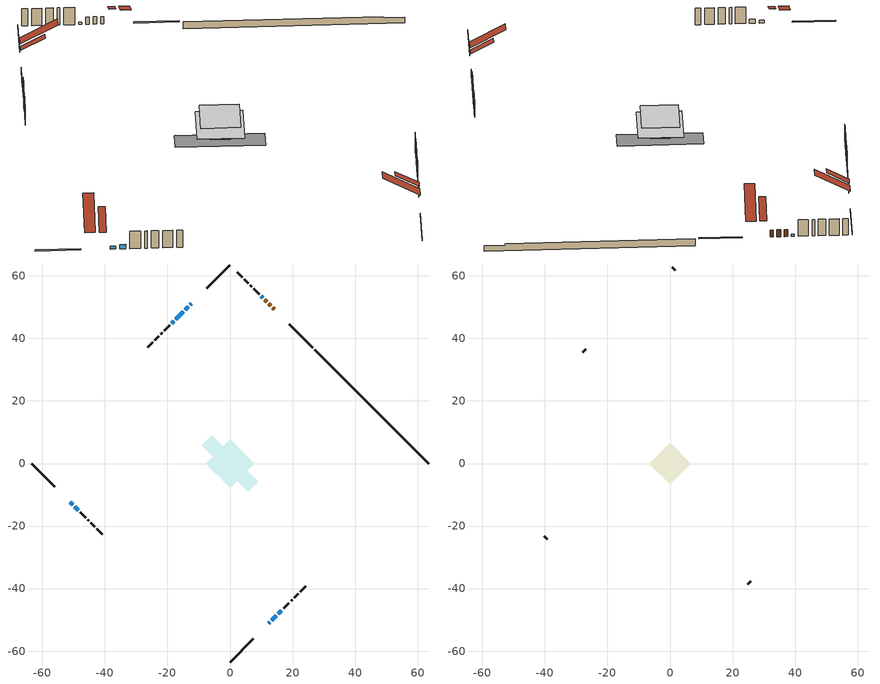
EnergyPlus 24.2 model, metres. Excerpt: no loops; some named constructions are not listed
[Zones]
conditioned space
 floor outside (Floor1 construction): -3.4,0 0,3.4 3.4,0 0,-3.4 z1.07
 floor adiabatic (AdiabaticFloorConstruction): -7.79,0 0,7.79 7.79,0 0,-7.79 z3.51
 floor foundation (Slab1 construction): -9.09,5.79 -5.79,9.09 9.09,-5.79 5.79,-9.09 z-0.91
 wall outside (RimJoist1 construction): 0,-63.47 7.46,-56.02 / -63.47,0 -56.02,-7.46 / 0,63.47 -7.46,56.02 / 26.45,37.02 19,44.48 z1.07:1.37
 wall outside (AdiabaticWallConstruction 1): 14.11,49.36 13.63,49.84 / 12.97,50.5 12.34,51.13 / 11.69,51.79 11.16,52.32 z1.07:3.1
 wall outside (AdiabaticWallConstruction): -12.34,51.13 -12.74,50.74 z1.07:1.83; -13.39,50.08 -14.25,49.22 / -51.13,-12.34 -50.27,-13.2 z1.07:1.89; -14.91,48.56 -17.28,46.19 / -17.94,45.54 -18.66,44.82 z1.07:2.14; -49.61,-13.86 -48.57,-14.9 z1.07:2.29; 10.5,52.97 9.96,53.51 z1.07:1.71; 12.34,-51.13 12.77,-50.7 z1.07:2.01; 13.43,-50.05 14.72,-48.75 z1.07:2.62; 15.38,-48.1 16.46,-47.02 z1.07:2.09
 wall outside (Wall1 construction): 17.11,-46.36 18.87,-44.61 / -47.92,-15.56 -46.16,-17.31 / -19.31,44.16 -21.07,42.41 / 9.31,54.17 7.55,55.92 z1.07:5.95
 wall outside (Wall2 construction): 19.52,-43.95 19.92,-43.55 / -45.51,-17.97 -45.11,-18.36 / -21.72,41.75 -22.12,41.35 / 6.9,56.58 6.5,56.97 z1.07:5.95
 wall outside (Wall3 construction): 20.58,-42.9 21.84,-41.63 / -44.45,-19.02 -43.19,-20.28 / -22.78,40.7 -24.04,39.43 / 5.84,57.63 4.58,58.9 z1.07:5.95
 wall outside (Wall4 construction): 22.5,-40.98 24.15,-39.32 / -42.53,-20.94 -40.88,-22.59 / -24.7,38.77 -26.35,37.12 / 3.92,59.55 2.27,61.2 z1.07:5.95
 wall foundation (FoundationWall1 construction): 27.11,36.36,-0.91 27.11,36.36,1.07 59.84,3.64,1.07 59.84,3.64,0.68 63.47,0,0.68 63.47,0,-0.91
 window (WindowConstruction 6): -12.34,51.13 -12.73,50.74 z1.07:1.83
 window (WindowConstruction 8): -13.39,50.08 -14.25,49.22 z1.07:1.88
 window (WindowConstruction 9): -51.13,-12.34 -50.27,-13.2 z1.07:1.88
 window (WindowConstruction): -14.91,48.56 -17.28,46.19 z1.07:2.14
 window (WindowConstruction 1): -17.94,45.53 -18.66,44.82 z1.07:2.14
 window (WindowConstruction 2): -49.61,-13.86 -48.57,-14.9 z1.07:2.29
 window (WindowConstruction 3): 10.5,52.97 9.96,53.51 z1.07:1.7
 window (WindowConstruction 7): 12.34,-51.13 12.77,-50.7 z1.07:2.01
 window (WindowConstruction 4): 13.43,-50.05 14.72,-48.75 z1.07:2.62
 window (WindowConstruction 5): 15.38,-48.1 16.46,-47.02 z1.07:2.08
 door (Door): 14.11,49.36 13.63,49.84 z1.07:3.1
 door (Door 1): 12.97,50.5 12.34,51.13 z1.07:3.1
 door (Door 2): 11.69,51.79 11.16,52.31 z1.07:3.1
 ceiling adiabatic (AdiabaticFloorConstruction): 0,-7.79 7.79,0 0,7.79 -7.79,0 z3.51
 roof outside (Roof2 construction): 11.68,-51.79,5.95 7.74,-47.84,9.2 6.59,-48.99,9.2 10.54,-52.93,5.95; -51.79,-11.68,5.95 -47.84,-7.74,9.2 -48.99,-6.59,9.2 -52.93,-10.54,5.95; -11.68,51.79,5.95 -7.74,47.84,9.2 -6.59,48.99,9.2 -10.54,52.93,5.95; 14.77,48.7,5.95 10.82,44.76,9.2 11.97,43.61,9.2 15.91,47.56,5.95
attic - vented
 floor to conditioned space (Floor2 construction Reversed): -6.59,0 0,6.59 6.59,0 0,-6.59 z5.95
 wall outside (Wall5 construction): 24.81,-38.67 25.76,-37.71 / -40.22,-23.25 -39.27,-24.21 / -27.01,36.47 -27.96,35.51 / 1.61,61.86 0.66,62.82 z1.07:5.95
 roof outside (Roof1 construction): 9.88,-53.59,5.95 3.76,-47.47,11 1.99,-49.24,11 8.11,-55.36,5.95; -53.59,-9.88,5.95 -47.47,-3.76,11 -49.24,-1.99,11 -55.36,-8.11,5.95; -9.88,53.59,5.95 -3.76,47.47,11 -1.99,49.24,11 -8.11,55.36,5.95; 16.57,46.9,5.95 10.45,40.78,11 12.22,39.01,11 18.34,45.13,5.95
[Material] Roughness=Rough; Thermal Absorptance=0.9
Name | Thickness {m} | Conductivity {W/m-K} | Density {kg/m3} | Specific Heat {J/kg-K} | Solar Absorptance | Visible Absorptance
ceiling loosefill ins | 0.254 | 0.0480833 | 16.02 | 1046.75 | 0.7 | 0.7
ceiling stud and cavity | 0.1397 | 0.0859558 | 65.682 | 1177.47 | 0.7 | 0.7
gypsum board | 0.0127 | 0.160291 | 801 | 837.4 | 0.6 | 0.6
[Construction]
Floor2 construction: ceiling loosefill ins, ceiling stud and cavity, gypsum board
[EnergyManagementSystem:Program]
natural_vent_program: Set Tin = tin_s; Set Tout = tout_s; Set Wout = out_wt_s; Set Pbar = out_pb_s; Set Phiout = (@RhFnTdbWPb Tout Wout Pbar); Set MaxHR = 0.0115; Set Tnvsp = (htg_sp_s + clg_sp_s) / 2; Set NVavail = natural_vent_s; Set ClgSsnAvail = cool_season; Set Qnv = 0; Set Qwhf = 0; Set whole_house_fan_mix_act = 0; Set whole_house_fan_act = 0; If ((Wout < MaxHR) && (Tin > Tout) && (Tin > Tnvsp) && (ClgSsnAvail > 0)); Set WHF_Flow = 0; Set Adj = (Tin-Tnvsp)/(Tin-Tout); Set Adj = (@Min Adj 1); Set Adj = (@Max Adj 0); If (WHF_Flow > 0); Set Qwhf = WHF_Flow*Adj; Set whole_house_fan_mix_act = WHF_Flow*Adj; Set WHF_W = 0; Set whole_house_fan_act = WHF_W*Adj; ElseIf (NVavail > 0); Set NVArea = 0.0; Set Cs = 0.00021338722076629538; Set Cw = 3.419639531452511e-05; Set Tdiff = Tin-Tout; Set dT = (@Abs Tdiff); Set Vwind = site_vw_s; Set SGNV = NVArea*Adj*((((Cs*dT)+(Cw*(Vwind^2)))^0.5)/1000); Set MaxNV = 3.193333265449728; Set Qnv = (@Min SGNV MaxNV); EndIf; EndIf; Set natural_vent_flow_act = Qnv; Set whole_house_fan_flow_act = Qwhf; Set natural_vent_program_Qnv = Qnv; Set natural_vent_program_Qwhf = Qwhf
total_airflows_program: Set total_infil_flow_rate = 0; Set total_mechvent_flow_rate = 0; Set total_natvent_flow_rate = 0; Set total_whf_flow_rate = 0; Set total_infil_flow_rate = total_infil_flow_rate + (infil_program_Qinf * 1); Set total_mechvent_flow_rate = total_mechvent_flow_rate + (infil_program_Qfan * 1); Set total_natvent_flow_rate = total_natvent_flow_rate + (natural_vent_program_Qnv * 1); Set total_whf_flow_rate = total_whf_flow_rate + (natural_vent_program_Qwhf * 1)
total_loads_program: Set loads_htg_tot = 0; Set loads_clg_tot = 0; If htg_load_cond > 0; Set loads_htg_tot = loads_htg_tot + (htg_load_cond - clg_load_cond) * 1.0; EndIf; Set loads_htg_tot = (@Max loads_htg_tot 0); If clg_load_cond > 0; Set loads_clg_tot = loads_clg_tot + (clg_load_cond - htg_load_cond) * 0.0; EndIf; Set loads_clg_tot = (@Max loads_clg_tot 0)
unmet_hours_program: Set htg_unmet_hours = 0; Set clg_unmet_hours = 0; Set unit_htg_unmet_hours = 0; If ((DayOfYear >= 1) && (DayOfYear <= 365)); Set unit_htg_unmet_hours = unit_htg_unmet_hours + conditioned_space_htg_unmet_s; If unit_htg_unmet_hours > htg_unmet_hours; Set htg_unmet_hours = unit_htg_unmet_hours; EndIf; EndIf
water_heater_EC_adj: If WarmupFlag == 0; Set dhw_e_cons = water_heater_energy + water_heater_on_cycle_parasitic + water_heater_off_cycle_parasitic; Set water_heater_ec_adj_act = 0.0 * dhw_e_cons / 1; EndIf
[EnergyManagementSystem:ProgramCallingManager]
component_loads_program_calling_manager: EndOfZoneTimestepAfterZoneReporting; component_loads_program
fridge_schedule_program_calling_manager: BeginZoneTimestepAfterInitHeatBalance; fridge_schedule_program
furnace_supply_fan_disaggregate_program_calling_manager: EndOfSystemTimestepBeforeHVACReporting; furnace_supply_fan_disaggregate_program
infil_program_calling_manager: BeginZoneTimestepAfterInitHeatBalance; infil_program
natural_vent_program_calling_manager: BeginZoneTimestepAfterInitHeatBalance; natural_vent_program
total_airflows_program_calling_manager: EndOfZoneTimestepAfterZoneReporting; total_airflows_program
total_loads_program_calling_manager: EndOfZoneTimestepAfterZoneReporting; total_loads_program
unmet_hours_program_calling_manager: EndOfZoneTimestepBeforeZoneReporting; unmet_hours_program
water_heater_EC_adj_ProgramManager: EndOfSystemTimestepBeforeHVACReporting; water_heater_EC_adj
[EnergyManagementSystem:OutputVariable] Type of Data in Variable=Summed
Name | EMS Variable | Update Frequency | EMS Program or Subroutine | Units
furnace supply fan disaggregate htg primary | furnace_supply_fan_primary_htg | SystemTimestep | furnace_supply_fan_disaggregate_program | J
loads_htg_tot_peakload_outvar; loads_htg_tot_annual_outvar; Energy Management System Output Variable 1; Energy Management System Output Variable 45 | loads_htg_tot | ZoneTimestep | total_loads_program | J
loads_clg_tot_peakload_outvar; loads_clg_tot_annual_outvar; Energy Management System Output Variable 2; Energy Management System Output Variable 46 | loads_clg_tot | ZoneTimestep | total_loads_program | J
htg_unmet_hours_annual_outvar; Energy Management System Output Variable 3 | htg_unmet_hours | ZoneTimestep | unmet_hours_program | hr
clg_unmet_hours_annual_outvar; Energy Management System Output Variable 4 | clg_unmet_hours | ZoneTimestep | unmet_hours_program | hr
loads_htg_roofs_annual_outvar; Energy Management System Output Variable 5 | loads_htg_roofs | ZoneTimestep | component_loads_program | J
loads_htg_ceilings_annual_outvar; Energy Management System Output Variable 6 | loads_htg_ceilings | ZoneTimestep | component_loads_program | J
loads_htg_walls_annual_outvar; Energy Management System Output Variable 7 | loads_htg_walls | ZoneTimestep | component_loads_program | J
loads_htg_rim_joists_annual_outvar; Energy Management System Output Variable 8 | loads_htg_rim_joists | ZoneTimestep | component_loads_program | J
loads_htg_foundation_walls_annual_outvar; Energy Management System Output Variable 9 | loads_htg_foundation_walls | ZoneTimestep | component_loads_program | J
loads_htg_doors_annual_outvar; Energy Management System Output Variable 10 | loads_htg_doors | ZoneTimestep | component_loads_program | J
loads_htg_windows_conduction_annual_outvar; Energy Management System Output Variable 11 | loads_htg_windows_conduction | ZoneTimestep | component_loads_program | J
loads_htg_windows_solar_annual_outvar; Energy Management System Output Variable 12 | loads_htg_windows_solar | ZoneTimestep | component_loads_program | J
loads_htg_skylights_conduction_annual_outvar; Energy Management System Output Variable 13 | loads_htg_skylights_conduction | ZoneTimestep | component_loads_program | J
loads_htg_skylights_solar_annual_outvar; Energy Management System Output Variable 14 | loads_htg_skylights_solar | ZoneTimestep | component_loads_program | J
loads_htg_floors_annual_outvar; Energy Management System Output Variable 15 | loads_htg_floors | ZoneTimestep | component_loads_program | J
loads_htg_slabs_annual_outvar; Energy Management System Output Variable 16 | loads_htg_slabs | ZoneTimestep | component_loads_program | J
loads_htg_internal_mass_annual_outvar; Energy Management System Output Variable 17 | loads_htg_internal_mass | ZoneTimestep | component_loads_program | J
loads_htg_infil_annual_outvar; Energy Management System Output Variable 18 | loads_htg_infil | ZoneTimestep | component_loads_program | J
loads_htg_natvent_annual_outvar; Energy Management System Output Variable 19 | loads_htg_natvent | ZoneTimestep | component_loads_program | J
loads_htg_mechvent_annual_outvar; Energy Management System Output Variable 20 | loads_htg_mechvent | ZoneTimestep | component_loads_program | J
loads_htg_whf_annual_outvar; Energy Management System Output Variable 21 | loads_htg_whf | ZoneTimestep | component_loads_program | J
loads_htg_ducts_annual_outvar; Energy Management System Output Variable 22 | loads_htg_ducts | ZoneTimestep | component_loads_program | J
loads_htg_intgains_annual_outvar; Energy Management System Output Variable 23 | loads_htg_intgains | ZoneTimestep | component_loads_program | J
loads_htg_lighting_annual_outvar; Energy Management System Output Variable 24 | loads_htg_lighting | ZoneTimestep | component_loads_program | J
loads_clg_roofs_annual_outvar; Energy Management System Output Variable 25 | loads_clg_roofs | ZoneTimestep | component_loads_program | J
loads_clg_ceilings_annual_outvar; Energy Management System Output Variable 26 | loads_clg_ceilings | ZoneTimestep | component_loads_program | J
loads_clg_walls_annual_outvar; Energy Management System Output Variable 27 | loads_clg_walls | ZoneTimestep | component_loads_program | J
loads_clg_rim_joists_annual_outvar; Energy Management System Output Variable 28 | loads_clg_rim_joists | ZoneTimestep | component_loads_program | J
loads_clg_foundation_walls_annual_outvar; Energy Management System Output Variable 29 | loads_clg_foundation_walls | ZoneTimestep | component_loads_program | J
loads_clg_doors_annual_outvar; Energy Management System Output Variable 30 | loads_clg_doors | ZoneTimestep | component_loads_program | J
loads_clg_windows_conduction_annual_outvar; Energy Management System Output Variable 31 | loads_clg_windows_conduction | ZoneTimestep | component_loads_program | J
loads_clg_windows_solar_annual_outvar; Energy Management System Output Variable 32 | loads_clg_windows_solar | ZoneTimestep | component_loads_program | J
loads_clg_skylights_conduction_annual_outvar; Energy Management System Output Variable 33 | loads_clg_skylights_conduction | ZoneTimestep | component_loads_program | J
loads_clg_skylights_solar_annual_outvar; Energy Management System Output Variable 34 | loads_clg_skylights_solar | ZoneTimestep | component_loads_program | J
loads_clg_floors_annual_outvar; Energy Management System Output Variable 35 | loads_clg_floors | ZoneTimestep | component_loads_program | J
loads_clg_slabs_annual_outvar; Energy Management System Output Variable 36 | loads_clg_slabs | ZoneTimestep | component_loads_program | J
loads_clg_internal_mass_annual_outvar; Energy Management System Output Variable 37 | loads_clg_internal_mass | ZoneTimestep | component_loads_program | J
loads_clg_infil_annual_outvar; Energy Management System Output Variable 38 | loads_clg_infil | ZoneTimestep | component_loads_program | J
loads_clg_natvent_annual_outvar; Energy Management System Output Variable 39 | loads_clg_natvent | ZoneTimestep | component_loads_program | J
loads_clg_mechvent_annual_outvar; Energy Management System Output Variable 40 | loads_clg_mechvent | ZoneTimestep | component_loads_program | J
loads_clg_whf_annual_outvar; Energy Management System Output Variable 41 | loads_clg_whf | ZoneTimestep | component_loads_program | J
loads_clg_ducts_annual_outvar; Energy Management System Output Variable 42 | loads_clg_ducts | ZoneTimestep | component_loads_program | J
loads_clg_intgains_annual_outvar; Energy Management System Output Variable 43 | loads_clg_intgains | ZoneTimestep | component_loads_program | J
loads_clg_lighting_annual_outvar; Energy Management System Output Variable 44 | loads_clg_lighting | ZoneTimestep | component_loads_program | J
[Schedule:Day:Interval]
interior lighting schedule day: No, 01:00, 0.108182, 04:00, 0.0901515, 05:00, 0.0991667, 06:00, 0.162273, 07:00, 0.270455, 08:00, 0.342576, 10:00, 0.369621, 11:00, 0.351591, 12:00, 0.333561, 13:00, 0.324545, 14:00, 0.31553, 15:00, 0.333561, 16:00, 0.369621, 17:00, 0.450758, 18:00, 0.585985, 19:00, 0.775303, 20:00, 0.955606, 21:00, 0.991667, 22:00, 0.712197, 23:00, 0.360606, 24:00, 0.162273
interior lighting schedule day 1: No, 01:00, 0.100909, 04:00, 0.0840909, 05:00, 0.0925, 06:00, 0.151364, 07:00, 0.252273, 08:00, 0.319545, 10:00, 0.344773, 11:00, 0.327955, 12:00, 0.311136, 13:00, 0.302727, 14:00, 0.294318, 15:00, 0.311136, 16:00, 0.344773, 17:00, 0.420455, 18:00, 0.546591, 19:00, 0.723182, 20:00, 0.891364, 21:00, 0.925, 22:00, 0.664318, 23:00, 0.336364, 24:00, 0.151364
interior lighting schedule day 2: No, 01:00, 0.0927273, 04:00, 0.0772727, 05:00, 0.085, 06:00, 0.139091, 07:00, 0.231818, 08:00, 0.293636, 10:00, 0.316818, 11:00, 0.301364, 12:00, 0.285909, 13:00, 0.278182, 14:00, 0.270455, 15:00, 0.285909, 16:00, 0.316818, 17:00, 0.386364, 18:00, 0.502273, 19:00, 0.664545, 20:00, 0.819091, 21:00, 0.85, 22:00, 0.610455, 23:00, 0.309091, 24:00, 0.139091
interior lighting schedule day 3: No, 01:00, 0.0845455, 04:00, 0.0704545, 05:00, 0.0775, 06:00, 0.126818, 07:00, 0.211364, 08:00, 0.267727, 10:00, 0.288864, 11:00, 0.274773, 12:00, 0.260682, 13:00, 0.253636, 14:00, 0.246591, 15:00, 0.260682, 16:00, 0.288864, 17:00, 0.352273, 18:00, 0.457955, 19:00, 0.605909, 20:00, 0.746818, 21:00, 0.775, 22:00, 0.556591, 23:00, 0.281818, 24:00, 0.126818
interior lighting schedule day 4: No, 01:00, 0.0763636, 04:00, 0.0636364, 05:00, 0.07, 06:00, 0.114545, 07:00, 0.190909, 08:00, 0.241818, 10:00, 0.260909, 11:00, 0.248182, 12:00, 0.235455, 13:00, 0.229091, 14:00, 0.222727, 15:00, 0.235455, 16:00, 0.260909, 17:00, 0.318182, 18:00, 0.413636, 19:00, 0.547273, 20:00, 0.674545, 21:00, 0.7, 22:00, 0.502727, 23:00, 0.254545, 24:00, 0.114545
interior lighting schedule day 5: No, 01:00, 0.0727273, 04:00, 0.0606061, 05:00, 0.0666667, 06:00, 0.109091, 07:00, 0.181818, 08:00, 0.230303, 10:00, 0.248485, 11:00, 0.236364, 12:00, 0.224242, 13:00, 0.218182, 14:00, 0.212121, 15:00, 0.224242, 16:00, 0.248485, 17:00, 0.30303, 18:00, 0.393939, 19:00, 0.521212, 20:00, 0.642424, 21:00, 0.666667, 22:00, 0.478788, 23:00, 0.242424, 24:00, 0.109091
interior lighting schedule day 6: No, 01:00, 0.0745455, 04:00, 0.0621212, 05:00, 0.0683333, 06:00, 0.111818, 07:00, 0.186364, 08:00, 0.236061, 10:00, 0.254697, 11:00, 0.242273, 12:00, 0.229848, 13:00, 0.223636, 14:00, 0.217424, 15:00, 0.229848, 16:00, 0.254697, 17:00, 0.310606, 18:00, 0.403788, 19:00, 0.534242, 20:00, 0.658485, 21:00, 0.683333, 22:00, 0.490758, 23:00, 0.248485, 24:00, 0.111818
interior lighting schedule day 7: No, 01:00, 0.08, 04:00, 0.0666667, 05:00, 0.0733333, 06:00, 0.12, 07:00, 0.2, 08:00, 0.253333, 10:00, 0.273333, 11:00, 0.26, 12:00, 0.246667, 13:00, 0.24, 14:00, 0.233333, 15:00, 0.246667, 16:00, 0.273333, 17:00, 0.333333, 18:00, 0.433333, 19:00, 0.573333, 20:00, 0.706667, 21:00, 0.733333, 22:00, 0.526667, 23:00, 0.266667, 24:00, 0.12
interior lighting schedule day 8: No, 01:00, 0.0890909, 04:00, 0.0742424, 05:00, 0.0816667, 06:00, 0.133636, 07:00, 0.222727, 08:00, 0.282121, 10:00, 0.304394, 11:00, 0.289545, 12:00, 0.274697, 13:00, 0.267273, 14:00, 0.259848, 15:00, 0.274697, 16:00, 0.304394, 17:00, 0.371212, 18:00, 0.482576, 19:00, 0.638485, 20:00, 0.78697, 21:00, 0.816667, 22:00, 0.586515, 23:00, 0.29697, 24:00, 0.133636
interior lighting schedule day 9: No, 01:00, 0.0972727, 04:00, 0.0810606, 05:00, 0.0891667, 06:00, 0.145909, 07:00, 0.243182, 08:00, 0.30803, 10:00, 0.332348, 11:00, 0.316136, 12:00, 0.299924, 13:00, 0.291818, 14:00, 0.283712, 15:00, 0.299924, 16:00, 0.332348, 17:00, 0.405303, 18:00, 0.526894, 19:00, 0.697121, 20:00, 0.859242, 21:00, 0.891667, 22:00, 0.640379, 23:00, 0.324242, 24:00, 0.145909
interior lighting schedule day 10: No, 01:00, 0.105455, 04:00, 0.0878788, 05:00, 0.0966667, 06:00, 0.158182, 07:00, 0.263636, 08:00, 0.333939, 10:00, 0.360303, 11:00, 0.342727, 12:00, 0.325152, 13:00, 0.316364, 14:00, 0.307576, 15:00, 0.325152, 16:00, 0.360303, 17:00, 0.439394, 18:00, 0.571212, 19:00, 0.755758, 20:00, 0.931515, 21:00, 0.966667, 22:00, 0.694242, 23:00, 0.351515, 24:00, 0.158182
interior lighting schedule day 11: No, 01:00, 0.109091, 04:00, 0.0909091, 05:00, 0.1, 06:00, 0.163636, 07:00, 0.272727, 08:00, 0.345455, 10:00, 0.372727, 11:00, 0.354545, 12:00, 0.336364, 13:00, 0.327273, 14:00, 0.318182, 15:00, 0.336364, 16:00, 0.372727, 17:00, 0.454545, 18:00, 0.590909, 19:00, 0.781818, 20:00, 0.963636, 21:00, 1, 22:00, 0.718182, 23:00, 0.363636, 24:00, 0.163636
interior lighting schedule default day; occupants schedule default day; clothes dryer schedule default day; cooking range schedule default day; mech vent bath fan 0 schedule default day; mech vent bath fan 1 schedule default day; mech vent bath fan 2 schedule default day; mech vent range fan 0 schedule default day; misc plug loads schedule default day; general water use schedule default day; clothes dryer exhaust 0 schedule default day; cooling season schedule day; cooling season schedule day 2; cooling season schedule default day; exterior lighting schedule default day; natural vent schedule default day: No, 24:00, 0
occupants schedule day: No, 05:00, 0.426829, 06:00, 0.719512, 07:00, 1, 08:00, 0.670732, 09:00, 0.329268, 14:00, 0.170732, 15:00, 0.231707, 16:00, 0.329268, 17:00, 0.5, 18:00, 0.670732, 19:00, 0.829268, 21:00, 1, 22:00, 0.853659, 23:00, 0.646341, 24:00, 0.426829
clothes dryer schedule day; clothes dryer exhaust 0 schedule day: No, 01:00, 0.123457, 02:00, 0.0740741, 03:00, 0.0493827, 04:00, 0.0246914, 05:00, 0.0493827, 06:00, 0.0740741, 07:00, 0.197531, 08:00, 0.395062, 09:00, 0.592593, 10:00, 0.839506, 11:00, 0.962963, 12:00, 1, 13:00, 0.91358, 14:00, 0.82716, 15:00, 0.716049, 16:00, 0.753086, 17:00, 0.679012, 18:00, 0.666667, 20:00, 0.62963, 21:00, 0.641975, 22:00, 0.666667, 23:00, 0.54321, 24:00, 0.296296
cooking range schedule day: No, 05:00, 0.0597015, 06:00, 0.11194, 07:00, 0.171642, 08:00, 0.291045, 11:00, 0.343284, 12:00, 0.402985, 13:00, 0.462687, 14:00, 0.343284, 15:00, 0.291045, 16:00, 0.402985, 17:00, 0.567164, 18:00, 1, 19:00, 0.850746, 20:00, 0.432836, 21:00, 0.291045, 22:00, 0.231343, 23:00, 0.171642, 24:00, 0.11194
mech vent bath fan 0 schedule day: No, 07:00, 0, 15:00, 1, 24:00, 0
mech vent bath fan 1 schedule day; mech vent bath fan 2 schedule day: No, 07:00, 0, 08:00, 1, 09:00, 0.2, 24:00, 0
mech vent range fan 0 schedule day: No, 18:00, 0, 19:00, 1, 20:00, 0.2, 24:00, 0
misc plug loads schedule day: No, 06:00, 0.705882, 07:00, 0.745098, 08:00, 0.803922, 15:00, 0.823529, 16:00, 0.862745, 17:00, 0.921569, 18:00, 0.980392, 19:00, 1, 20:00, 0.980392, 21:00, 0.941176, 22:00, 0.862745, 23:00, 0.784314, 24:00, 0.72549
general water use schedule day: No, 01:00, 0.315068, 03:00, 0.287671, 04:00, 0.342466, 05:00, 0.369863, 06:00, 0.520548, 07:00, 0.60274, 08:00, 0.534247, 10:00, 0.506849, 11:00, 0.465753, 14:00, 0.479452, 15:00, 0.534247, 16:00, 0.589041, 17:00, 0.69863, 18:00, 0.876712, 19:00, 0.890411, 20:00, 0.986301, 21:00, 1, 22:00, 0.863014, 23:00, 0.616438, 24:00, 0.465753
cooling season schedule day 1: No, 24:00, 1
exterior lighting schedule day: No, 01:00, 0.566667, 03:00, 0.524167, 05:00, 0.495833, 06:00, 0.5525, 07:00, 0.623333, 08:00, 0.580833, 09:00, 0.439167, 10:00, 0.354167, 12:00, 0.34, 13:00, 0.354167, 14:00, 0.396667, 15:00, 0.425, 16:00, 0.495833, 17:00, 0.623333, 18:00, 0.793333, 19:00, 0.906667, 20:00, 0.963333, 21:00, 0.991667, 22:00, 0.920833, 23:00, 0.793333, 24:00, 0.665833
exterior lighting schedule day 1: No, 01:00, 0.528571, 03:00, 0.488929, 05:00, 0.4625, 06:00, 0.515357, 07:00, 0.581429, 08:00, 0.541786, 09:00, 0.409643, 10:00, 0.330357, 12:00, 0.317143, 13:00, 0.330357, 14:00, 0.37, 15:00, 0.396429, 16:00, 0.4625, 17:00, 0.581429, 18:00, 0.74, 19:00, 0.845714, 20:00, 0.898571, 21:00, 0.925, 22:00, 0.858929, 23:00, 0.74, 24:00, 0.621071
exterior lighting schedule day 10: No, 01:00, 0.552381, 03:00, 0.510952, 05:00, 0.483333, 06:00, 0.538571, 07:00, 0.607619, 08:00, 0.56619, 09:00, 0.428095, 10:00, 0.345238, 12:00, 0.331429, 13:00, 0.345238, 14:00, 0.386667, 15:00, 0.414286, 16:00, 0.483333, 17:00, 0.607619, 18:00, 0.773333, 19:00, 0.88381, 20:00, 0.939048, 21:00, 0.966667, 22:00, 0.897619, 23:00, 0.773333, 24:00, 0.649048
exterior lighting schedule day 11: No, 01:00, 0.571429, 03:00, 0.528571, 05:00, 0.5, 06:00, 0.557143, 07:00, 0.628571, 08:00, 0.585714, 09:00, 0.442857, 10:00, 0.357143, 12:00, 0.342857, 13:00, 0.357143, 14:00, 0.4, 15:00, 0.428571, 16:00, 0.5, 17:00, 0.628571, 18:00, 0.8, 19:00, 0.914286, 20:00, 0.971429, 21:00, 1, 22:00, 0.928571, 23:00, 0.8, 24:00, 0.671429
exterior lighting schedule day 2: No, 01:00, 0.485714, 03:00, 0.449286, 05:00, 0.425, 06:00, 0.473571, 07:00, 0.534286, 08:00, 0.497857, 09:00, 0.376429, 10:00, 0.303571, 12:00, 0.291429, 13:00, 0.303571, 14:00, 0.34, 15:00, 0.364286, 16:00, 0.425, 17:00, 0.534286, 18:00, 0.68, 19:00, 0.777143, 20:00, 0.825714, 21:00, 0.85, 22:00, 0.789286, 23:00, 0.68, 24:00, 0.570714
exterior lighting schedule day 3: No, 01:00, 0.442857, 03:00, 0.409643, 05:00, 0.3875, 06:00, 0.431786, 07:00, 0.487143, 08:00, 0.453929, 09:00, 0.343214, 10:00, 0.276786, 12:00, 0.265714, 13:00, 0.276786, 14:00, 0.31, 15:00, 0.332143, 16:00, 0.3875, 17:00, 0.487143, 18:00, 0.62, 19:00, 0.708571, 20:00, 0.752857, 21:00, 0.775, 22:00, 0.719643, 23:00, 0.62, 24:00, 0.520357
exterior lighting schedule day 4: No, 01:00, 0.4, 03:00, 0.37, 05:00, 0.35, 06:00, 0.39, 07:00, 0.44, 08:00, 0.41, 09:00, 0.31, 10:00, 0.25, 12:00, 0.24, 13:00, 0.25, 14:00, 0.28, 15:00, 0.3, 16:00, 0.35, 17:00, 0.44, 18:00, 0.56, 19:00, 0.64, 20:00, 0.68, 21:00, 0.7, 22:00, 0.65, 23:00, 0.56, 24:00, 0.47
exterior lighting schedule day 5: No, 01:00, 0.380952, 03:00, 0.352381, 05:00, 0.333333, 06:00, 0.371429, 07:00, 0.419048, 08:00, 0.390476, 09:00, 0.295238, 10:00, 0.238095, 12:00, 0.228571, 13:00, 0.238095, 14:00, 0.266667, 15:00, 0.285714, 16:00, 0.333333, 17:00, 0.419048, 18:00, 0.533333, 19:00, 0.609524, 20:00, 0.647619, 21:00, 0.666667, 22:00, 0.619048, 23:00, 0.533333, 24:00, 0.447619
exterior lighting schedule day 6: No, 01:00, 0.390476, 03:00, 0.36119, 05:00, 0.341667, 06:00, 0.380714, 07:00, 0.429524, 08:00, 0.400238, 09:00, 0.302619, 10:00, 0.244048, 12:00, 0.234286, 13:00, 0.244048, 14:00, 0.273333, 15:00, 0.292857, 16:00, 0.341667, 17:00, 0.429524, 18:00, 0.546667, 19:00, 0.624762, 20:00, 0.66381, 21:00, 0.683333, 22:00, 0.634524, 23:00, 0.546667, 24:00, 0.45881
exterior lighting schedule day 7: No, 01:00, 0.419048, 03:00, 0.387619, 05:00, 0.366667, 06:00, 0.408571, 07:00, 0.460952, 08:00, 0.429524, 09:00, 0.324762, 10:00, 0.261905, 12:00, 0.251429, 13:00, 0.261905, 14:00, 0.293333, 15:00, 0.314286, 16:00, 0.366667, 17:00, 0.460952, 18:00, 0.586667, 19:00, 0.670476, 20:00, 0.712381, 21:00, 0.733333, 22:00, 0.680952, 23:00, 0.586667, 24:00, 0.492381
exterior lighting schedule day 8: No, 01:00, 0.466667, 03:00, 0.431667, 05:00, 0.408333, 06:00, 0.455, 07:00, 0.513333, 08:00, 0.478333, 09:00, 0.361667, 10:00, 0.291667, 12:00, 0.28, 13:00, 0.291667, 14:00, 0.326667, 15:00, 0.35, 16:00, 0.408333, 17:00, 0.513333, 18:00, 0.653333, 19:00, 0.746667, 20:00, 0.793333, 21:00, 0.816667, 22:00, 0.758333, 23:00, 0.653333, 24:00, 0.548333
exterior lighting schedule day 9: No, 01:00, 0.509524, 03:00, 0.47131, 05:00, 0.445833, 06:00, 0.496786, 07:00, 0.560476, 08:00, 0.522262, 09:00, 0.394881, 10:00, 0.318452, 12:00, 0.305714, 13:00, 0.318452, 14:00, 0.356667, 15:00, 0.382143, 16:00, 0.445833, 17:00, 0.560476, 18:00, 0.713333, 19:00, 0.815238, 20:00, 0.86619, 21:00, 0.891667, 22:00, 0.827976, 23:00, 0.713333, 24:00, 0.59869
[Schedule:Week:Daily]
clothes dryer exhaust 0 schedule Week Rule - Jan1-Dec31: clothes dryer exhaust 0 schedule day, clothes dryer exhaust 0 schedule day, clothes dryer exhaust 0 schedule day, clothes dryer exhaust 0 schedule day, clothes dryer exhaust 0 schedule day, clothes dryer exhaust 0 schedule day, clothes dryer exhaust 0 schedule day, clothes dryer exhaust 0 schedule default day, clothes dryer exhaust 0 schedule default day, clothes dryer exhaust 0 schedule default day, clothes dryer exhaust 0 schedule default day, clothes dryer exhaust 0 schedule default day
cooling season schedule Week Rule - Jan1-May26: cooling season schedule day, cooling season schedule day, cooling season schedule day, cooling season schedule day, cooling season schedule day, cooling season schedule day, cooling season schedule day, cooling season schedule default day, cooling season schedule default day, cooling season schedule default day, cooling season schedule default day, cooling season schedule default day
cooling season schedule Week Rule - May27-Jun2: cooling season schedule day, cooling season schedule day, cooling season schedule day, cooling season schedule day, cooling season schedule day, cooling season schedule day 1, cooling season schedule day 1, cooling season schedule default day, cooling season schedule default day, cooling season schedule default day, cooling season schedule default day, cooling season schedule default day
cooling season schedule Week Rule - Jun3-Aug25: cooling season schedule day 1, cooling season schedule day 1, cooling season schedule day 1, cooling season schedule day 1, cooling season schedule day 1, cooling season schedule day 1, cooling season schedule day 1, cooling season schedule default day, cooling season schedule default day, cooling season schedule default day, cooling season schedule default day, cooling season schedule default day
cooling season schedule Week Rule - Aug26-Sep1: cooling season schedule day 1, cooling season schedule day 1, cooling season schedule day 1, cooling season schedule day 1, cooling season schedule day 1, cooling season schedule day 1, cooling season schedule day 2, cooling season schedule default day, cooling season schedule default day, cooling season schedule default day, cooling season schedule default day, cooling season schedule default day
cooling season schedule Week Rule - Sep2-Dec31: cooling season schedule day 2, cooling season schedule day 2, cooling season schedule day 2, cooling season schedule day 2, cooling season schedule day 2, cooling season schedule day 2, cooling season schedule day 2, cooling season schedule default day, cooling season schedule default day, cooling season schedule default day, cooling season schedule default day, cooling season schedule default day
exterior lighting schedule Week Rule - Aug5-Aug25: exterior lighting schedule day 7, exterior lighting schedule day 7, exterior lighting schedule day 7, exterior lighting schedule day 7, exterior lighting schedule day 7, exterior lighting schedule day 7, exterior lighting schedule day 7, exterior lighting schedule default day, exterior lighting schedule default day, exterior lighting schedule default day, exterior lighting schedule default day, exterior lighting schedule default day
exterior lighting schedule Week Rule - Aug26-Sep1: exterior lighting schedule day 7, exterior lighting schedule day 7, exterior lighting schedule day 7, exterior lighting schedule day 7, exterior lighting schedule day 7, exterior lighting schedule day 7, exterior lighting schedule day 8, exterior lighting schedule default day, exterior lighting schedule default day, exterior lighting schedule default day, exterior lighting schedule default day, exterior lighting schedule default day
exterior lighting schedule Week Rule - Sep2-Sep29: exterior lighting schedule day 8, exterior lighting schedule day 8, exterior lighting schedule day 8, exterior lighting schedule day 8, exterior lighting schedule day 8, exterior lighting schedule day 8, exterior lighting schedule day 8, exterior lighting schedule default day, exterior lighting schedule default day, exterior lighting schedule default day, exterior lighting schedule default day, exterior lighting schedule default day
exterior lighting schedule Week Rule - Sep30-Oct6: exterior lighting schedule day 8, exterior lighting schedule day 9, exterior lighting schedule day 9, exterior lighting schedule day 9, exterior lighting schedule day 9, exterior lighting schedule day 9, exterior lighting schedule day 9, exterior lighting schedule default day, exterior lighting schedule default day, exterior lighting schedule default day, exterior lighting schedule default day, exterior lighting schedule default day
exterior lighting schedule Week Rule - Oct7-Oct27: exterior lighting schedule day 9, exterior lighting schedule day 9, exterior lighting schedule day 9, exterior lighting schedule day 9, exterior lighting schedule day 9, exterior lighting schedule day 9, exterior lighting schedule day 9, exterior lighting schedule default day, exterior lighting schedule default day, exterior lighting schedule default day, exterior lighting schedule default day, exterior lighting schedule default day
exterior lighting schedule Week Rule - Oct28-Nov3: exterior lighting schedule day 9, exterior lighting schedule day 9, exterior lighting schedule day 9, exterior lighting schedule day 9, exterior lighting schedule day 10, exterior lighting schedule day 10, exterior lighting schedule day 10, exterior lighting schedule default day, exterior lighting schedule default day, exterior lighting schedule default day, exterior lighting schedule default day, exterior lighting schedule default day
exterior lighting schedule Week Rule - Nov4-Nov24: exterior lighting schedule day 10, exterior lighting schedule day 10, exterior lighting schedule day 10, exterior lighting schedule day 10, exterior lighting schedule day 10, exterior lighting schedule day 10, exterior lighting schedule day 10, exterior lighting schedule default day, exterior lighting schedule default day, exterior lighting schedule default day, exterior lighting schedule default day, exterior lighting schedule default day
exterior lighting schedule Week Rule - Nov25-Dec1: exterior lighting schedule day 10, exterior lighting schedule day 10, exterior lighting schedule day 10, exterior lighting schedule day 10, exterior lighting schedule day 10, exterior lighting schedule day 10, exterior lighting schedule day 11, exterior lighting schedule default day, exterior lighting schedule default day, exterior lighting schedule default day, exterior lighting schedule default day, exterior lighting schedule default day
exterior lighting schedule Week Rule - Dec2-Dec31: exterior lighting schedule day 11, exterior lighting schedule day 11, exterior lighting schedule day 11, exterior lighting schedule day 11, exterior lighting schedule day 11, exterior lighting schedule day 11, exterior lighting schedule day 11, exterior lighting schedule default day, exterior lighting schedule default day, exterior lighting schedule default day, exterior lighting schedule default day, exterior lighting schedule default day
natural vent schedule Week Rule - Jan1-Dec31: natural vent schedule default day, natural vent schedule default day, natural vent schedule default day, natural vent schedule default day, natural vent schedule default day, natural vent schedule default day, natural vent schedule default day, natural vent schedule default day, natural vent schedule default day, natural vent schedule default day, natural vent schedule default day, natural vent schedule default day
[Schedule:Year]
clothes dryer exhaust 0 schedule: clothes dryer exhaust 0 schedule Week Rule - Jan1-Dec31, 1, 1, 12, 31
cooling season schedule: cooling season schedule Week Rule - Jan1-May26, 1, 1, 5, 26, cooling season schedule Week Rule - May27-Jun2, 5, 27, 6, 2, cooling season schedule Week Rule - Jun3-Aug25, 6, 3, 8, 25, cooling season schedule Week Rule - Aug26-Sep1, 8, 26, 9, 1, cooling season schedule Week Rule - Sep2-Dec31, 9, 2, 12, 31
natural vent schedule: natural vent schedule Week Rule - Jan1-Dec31, 1, 1, 12, 31
